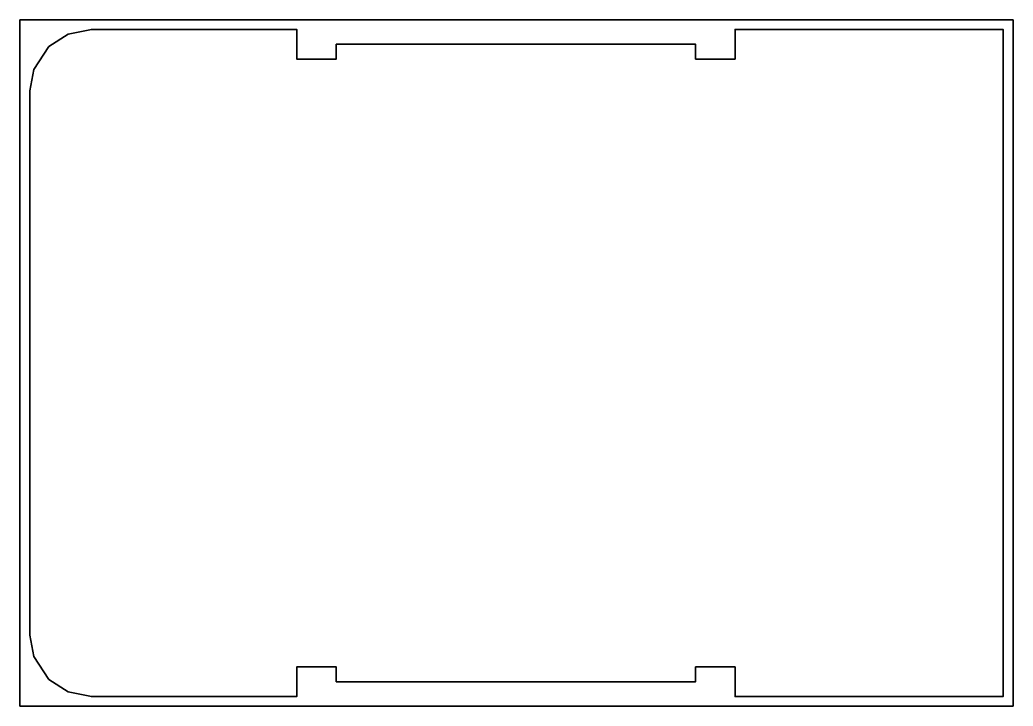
# Model space of a CAD drawing. Header units: millimetres. Extents: x 240 to 743, y 325 to 672.
import ezdxf

# ---------------------------------------------------------------- set-up
doc = ezdxf.new("R2010")
doc.units = ezdxf.units.MM
doc.header["$MEASUREMENT"] = 0
doc.layers.get('0').update_dxf_attribs({"lineweight": 0})
doc.layers.add('Safety', color=7, linetype='Continuous', lineweight=0)

msp = doc.modelspace()

# ---------------------------------------------------------------- linework, layer by layer
at = {"color": 18, "lineweight": 35, "true_color": 0x000000}
msp.add_lwpolyline([(245.07, 636.42), (247.02, 647.29), (254.64, 658.88), (264.38, 665.23), (276.21, 667.56), (380.24, 667.56), (380.24, 652.56), (400.24, 652.56), (400.24, 660.07), (582.32, 660.07), (582.32, 652.56), (602.32, 652.56), (602.32, 667.56), (738.07, 667.56), (738.07, 329.56), (602.32, 329.56), (602.32, 344.56), (582.32, 344.56), (582.32, 337.05), (400.24, 337.05), (400.24, 344.56), (380.24, 344.56), (380.24, 329.56), (276.21, 329.56), (264.38, 331.88), (254.64, 338.23), (247.02, 349.82), (245.07, 360.69)], close=True, dxfattribs=at)
at = {"layer": 'Safety', "color": 18, "lineweight": 35, "true_color": 0x000000}
msp.add_lwpolyline([(743.2, 672.4), (239.94, 672.4), (239.94, 324.71), (743.2, 324.71)], close=True, dxfattribs=at)

doc.saveas('drawing.dxf')
